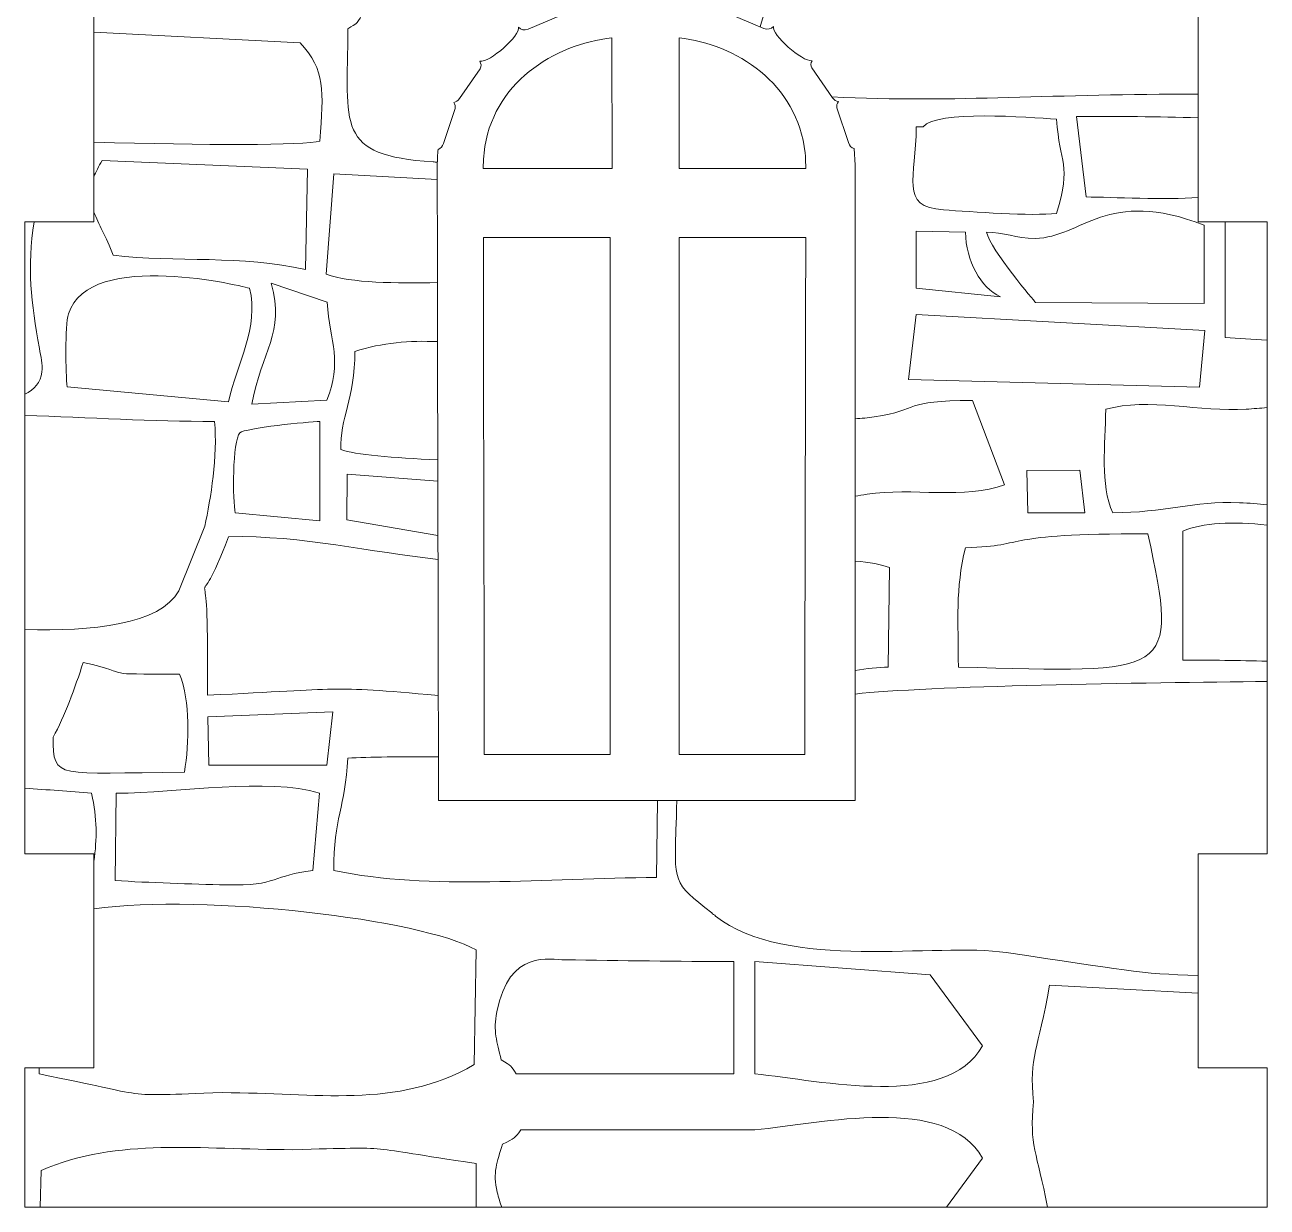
# Model space of a CAD drawing. Header units: millimetres. Extents: x 165 to 617, y -170 to 72.
# Drawn here: x 165.1 to 219.1, y -70 to -18.6 of the extents above; entities that cross this region are included whole.
import ezdxf

# ---------------------------------------------------------------- set-up
doc = ezdxf.new("R2010")
doc.units = ezdxf.units.MM
doc.header["$MEASUREMENT"] = 0
doc.layers.add('layer 1', color=7, linetype='Continuous')

msp = doc.modelspace()

# ---------------------------------------------------------------- linework, layer by layer
at = {"layer": 'layer 1', "color": 250, "lineweight": 9}
msp.add_open_spline([(165.1491, -70.0174), (165.1491, -70.0174), (219.1491, -70.0174), (219.1491, -70.0174), (219.1491, -70.0174), (219.1491, -70.0174), (219.1491, -63.9562), (219.1491, -63.9562), (219.1491, -63.9562), (219.1491, -63.9562), (216.1491, -63.9562), (216.1491, -63.9562), (216.1491, -63.9562), (216.1491, -63.9562), (216.1491, -54.6561), (216.1491, -54.6561), (216.1491, -54.6561), (216.1491, -54.6561), (219.1491, -54.6561), (219.1491, -54.6561), (219.1491, -54.6561), (219.1491, -54.6561), (219.1491, -27.1674), (219.1491, -27.1674), (219.1491, -27.1674), (219.1491, -27.1674), (216.1491, -27.1674), (216.1491, -27.1674), (216.1491, -27.1674), (216.1491, -27.1674), (216.1491, -17.8673), (216.1491, -17.8673), (216.1491, -17.8673), (216.1491, -17.8673), (219.1491, -17.8673), (219.1491, -17.8673), (219.1491, -17.8673), (219.1491, -17.8673), (219.1491, 8.6332), (219.1491, 8.6332), (219.1491, 8.6332), (219.1491, 8.6332), (216.1491, 8.6332), (216.1491, 8.6332), (216.1491, 8.6332), (216.1491, 8.6332), (216.1491, 17.9333), (216.1491, 17.9333), (216.1491, 17.9333), (216.1491, 17.9333), (219.1491, 17.9333), (219.1491, 17.9333), (219.1491, 17.9333), (219.1491, 17.9333), (219.1491, 24.9826), (219.1491, 24.9826), (219.1491, 24.9826), (219.1491, 24.9826), (213.149, 24.9826), (213.149, 24.9826), (213.149, 24.9826), (213.149, 24.9826), (213.149, 17.9826), (213.149, 17.9826), (213.149, 17.9826), (213.149, 17.9826), (207.149, 17.9826), (207.149, 17.9826), (207.149, 17.9826), (207.149, 17.9826), (207.149, 24.9826), (207.149, 24.9826), (207.149, 24.9826), (207.149, 24.9826), (201.149, 24.9826), (201.149, 24.9826), (201.149, 24.9826), (201.149, 24.9826), (201.149, 17.9826), (201.149, 17.9826), (201.149, 17.9826), (201.149, 17.9826), (195.149, 17.9826), (195.149, 17.9826), (195.149, 17.9826), (195.149, 17.9826), (195.149, 24.9826), (195.149, 24.9826), (195.149, 24.9826), (195.149, 24.9826), (189.149, 24.9826), (189.149, 24.9826), (189.149, 24.9826), (189.149, 24.9826), (189.149, 17.9826), (189.149, 17.9826), (189.149, 17.9826), (189.149, 17.9826), (183.149, 17.9826), (183.149, 17.9826), (183.149, 17.9826), (183.149, 17.9826), (183.149, 24.9826), (183.149, 24.9826), (183.149, 24.9826), (183.149, 24.9826), (177.149, 24.9826), (177.149, 24.9826), (177.149, 24.9826), (177.149, 24.9826), (177.149, 17.9826), (177.149, 17.9826), (177.149, 17.9826), (177.149, 17.9826), (171.149, 17.9826), (171.149, 17.9826), (171.149, 17.9826), (171.149, 17.9826), (171.149, 24.9826), (171.149, 24.9826), (171.149, 24.9826), (171.149, 24.9826), (165.1491, 24.9826), (165.1491, 24.9826), (165.1491, 24.9826), (165.1491, 24.9826), (165.1491, 17.9333), (165.1491, 17.9333), (165.1491, 17.9333), (165.1491, 17.9333), (168.1491, 17.9333), (168.1491, 17.9333), (168.1491, 17.9333), (168.1491, 17.9333), (168.1491, 8.6332), (168.1491, 8.6332), (168.1491, 8.6332), (168.1491, 8.6332), (165.1491, 8.6332), (165.1491, 8.6332), (165.1491, 8.6332), (165.1491, 8.6332), (165.1491, -17.8673), (165.1491, -17.8673), (165.1491, -17.8673), (165.1491, -17.8673), (168.1491, -17.8673), (168.1491, -17.8673), (168.1491, -17.8673), (168.1491, -17.8673), (168.1491, -27.1674), (168.1491, -27.1674), (168.1491, -27.1674), (168.1491, -27.1674), (165.1491, -27.1674), (165.1491, -27.1674), (165.1491, -27.1674), (165.1491, -27.1674), (165.1491, -54.6561), (165.1491, -54.6561), (165.1491, -54.6561), (165.1491, -54.6561), (168.1491, -54.6561), (168.1491, -54.6561), (168.1491, -54.6561), (168.1491, -54.6561), (168.1491, -63.9562), (168.1491, -63.9562), (168.1491, -63.9562), (168.1491, -63.9562), (165.1491, -63.9562), (165.1491, -63.9562), (165.1491, -63.9562), (165.1491, -63.9562), (165.1491, -70.0174), (165.1491, -70.0174)], degree=3, knots=[0, 0, 0, 0, 0.0222222, 0.0222222, 0.0222222, 0.0222222, 0.0444444, 0.0444444, 0.0444444, 0.0444444, 0.0666667, 0.0666667, 0.0666667, 0.0666667, 0.0888889, 0.0888889, 0.0888889, 0.0888889, 0.1111111, 0.1111111, 0.1111111, 0.1111111, 0.1333333, 0.1333333, 0.1333333, 0.1333333, 0.1555556, 0.1555556, 0.1555556, 0.1555556, 0.1777778, 0.1777778, 0.1777778, 0.1777778, 0.2, 0.2, 0.2, 0.2, 0.2222222, 0.2222222, 0.2222222, 0.2222222, 0.2444444, 0.2444444, 0.2444444, 0.2444444, 0.2666667, 0.2666667, 0.2666667, 0.2666667, 0.2888889, 0.2888889, 0.2888889, 0.2888889, 0.3111111, 0.3111111, 0.3111111, 0.3111111, 0.3333333, 0.3333333, 0.3333333, 0.3333333, 0.3555556, 0.3555556, 0.3555556, 0.3555556, 0.3777778, 0.3777778, 0.3777778, 0.3777778, 0.4, 0.4, 0.4, 0.4, 0.4222222, 0.4222222, 0.4222222, 0.4222222, 0.4444444, 0.4444444, 0.4444444, 0.4444444, 0.4666667, 0.4666667, 0.4666667, 0.4666667, 0.4888889, 0.4888889, 0.4888889, 0.4888889, 0.5111111, 0.5111111, 0.5111111, 0.5111111, 0.5333333, 0.5333333, 0.5333333, 0.5333333, 0.5555556, 0.5555556, 0.5555556, 0.5555556, 0.5777778, 0.5777778, 0.5777778, 0.5777778, 0.6, 0.6, 0.6, 0.6, 0.6222222, 0.6222222, 0.6222222, 0.6222222, 0.6444444, 0.6444444, 0.6444444, 0.6444444, 0.6666667, 0.6666667, 0.6666667, 0.6666667, 0.6888889, 0.6888889, 0.6888889, 0.6888889, 0.7111111, 0.7111111, 0.7111111, 0.7111111, 0.7333333, 0.7333333, 0.7333333, 0.7333333, 0.7555556, 0.7555556, 0.7555556, 0.7555556, 0.7777778, 0.7777778, 0.7777778, 0.7777778, 0.8, 0.8, 0.8, 0.8, 0.8222222, 0.8222222, 0.8222222, 0.8222222, 0.8444444, 0.8444444, 0.8444444, 0.8444444, 0.8666667, 0.8666667, 0.8666667, 0.8666667, 0.8888889, 0.8888889, 0.8888889, 0.8888889, 0.9111111, 0.9111111, 0.9111111, 0.9111111, 0.9333333, 0.9333333, 0.9333333, 0.9333333, 0.9555556, 0.9555556, 0.9555556, 0.9555556, 1, 1, 1, 1], dxfattribs=at)
at = {"layer": 'layer 1', "color": 177, "lineweight": 9}
for points, knots in [([(200.2325, -21.7335), (205.6839, -22.0011), (209.9805, -21.5875), (216.1491, -21.617), (216.1491, -21.617), (216.1491, -21.617), (216.1491, -18.0858), (216.1491, -18.0858), (216.1491, -18.0858), (215.0386, -18.0833), (213.8669, -18.1082), (212.4376, -18.1148), (212.4376, -18.1148), (209.5674, -18.1263), (208.4016, -16.8186), (205.4249, -17.0218), (205.4249, -17.0218), (202.8681, -17.1957), (200.2265, -17.0408), (197.7948, -17.2456), (197.7948, -17.2456), (197.4456, -17.6573), (197.2313, -18.1452), (197.1172, -18.6893)], [0, 0, 0, 0, 0.1428571, 0.1428571, 0.1428571, 0.1428571, 0.2857143, 0.2857143, 0.2857143, 0.2857143, 0.4285714, 0.4285714, 0.4285714, 0.4285714, 0.5714286, 0.5714286, 0.5714286, 0.5714286, 0.7142857, 0.7142857, 0.7142857, 0.7142857, 1, 1, 1, 1]), ([(201.1943, -23.9819), (201.0822, -23.9486), (200.9905, -23.8537), (200.9472, -23.7219), (200.9472, -23.7219), (200.9472, -23.7219), (200.4505, -22.2085), (200.4505, -22.2085), (200.4505, -22.2085), (200.4175, -22.1082), (200.4489, -22.0167), (200.5124, -21.9429), (200.5124, -21.9429), (200.4153, -21.9275), (200.3255, -21.8678), (200.2606, -21.7741), (200.2606, -21.7741), (200.2606, -21.7741), (199.3633, -20.4771), (199.3633, -20.4771), (199.3633, -20.4771), (199.2953, -20.3788), (199.3103, -20.2652), (199.3661, -20.1633), (199.3661, -20.1633), (198.9391, -20.2113), (197.5986, -19.0268), (197.6879, -18.677), (197.6879, -18.677), (197.5805, -18.7919), (197.4253, -18.819), (197.2776, -18.7568), (197.2776, -18.7568), (197.2776, -18.7568), (195.8608, -18.1607), (195.8608, -18.1607), (195.8608, -18.1607), (195.7199, -18.1014), (195.6837, -17.9389), (195.711, -17.767), (195.711, -17.767), (195.4622, -18.0602), (193.6912, -17.7596), (193.6352, -17.4716), (193.6352, -17.4716), (193.5648, -17.5795), (193.4556, -17.6504), (193.32, -17.6493), (193.32, -17.6493), (193.32, -17.6493), (190.9325, -17.6303), (190.9325, -17.6303), (190.9325, -17.6303), (190.8249, -17.6294), (190.7349, -17.5848), (190.6649, -17.5104), (190.6649, -17.5104), (190.6071, -17.797), (188.8361, -18.0978), (188.5856, -17.794), (188.5856, -17.794), (188.6177, -17.9616), (188.5848, -18.1363), (188.4375, -18.1982), (188.4375, -18.1982), (188.4375, -18.1982), (187.0207, -18.7943), (187.0207, -18.7943), (187.0207, -18.7943), (186.865, -18.8598), (186.7011, -18.8262), (186.6022, -18.7051), (186.6022, -18.7051), (186.6997, -19.0642), (185.359, -20.2488), (184.9255, -20.1894), (184.9255, -20.1894), (184.9852, -20.2853), (185.0082, -20.4088), (184.935, -20.5146), (184.935, -20.5146), (184.935, -20.5146), (184.0377, -21.8116), (184.0377, -21.8116), (184.0377, -21.8116), (183.9769, -21.8995), (183.8941, -21.9575), (183.795, -21.9787), (183.795, -21.9787), (183.8494, -22.0542), (183.8808, -22.1457), (183.8478, -22.246), (183.8478, -22.246), (183.8478, -22.246), (183.3511, -23.7594), (183.3511, -23.7594), (183.3511, -23.7594), (183.3083, -23.8898), (183.2181, -23.9841), (183.1086, -24.0179), (183.1086, -24.0179), (183.0904, -24.2429), (183.0783, -24.474), (183.0783, -24.7092), (183.0783, -24.7092), (183.0783, -33.9135), (183.1245, -43.1269), (183.1245, -52.3345), (183.1245, -52.3345), (183.1245, -52.3345), (201.2345, -52.3345), (201.2345, -52.3345), (201.2345, -52.3345), (201.2345, -52.3345), (201.2345, -24.7092), (201.2345, -24.7092), (201.2345, -24.7092), (201.2345, -24.7092), (201.1943, -23.9819), (201.1943, -23.9819)], [0, 0, 0, 0, 0.0322581, 0.0322581, 0.0322581, 0.0322581, 0.0645161, 0.0645161, 0.0645161, 0.0645161, 0.0967742, 0.0967742, 0.0967742, 0.0967742, 0.1290323, 0.1290323, 0.1290323, 0.1290323, 0.1612903, 0.1612903, 0.1612903, 0.1612903, 0.1935484, 0.1935484, 0.1935484, 0.1935484, 0.2258065, 0.2258065, 0.2258065, 0.2258065, 0.2580645, 0.2580645, 0.2580645, 0.2580645, 0.2903226, 0.2903226, 0.2903226, 0.2903226, 0.3225806, 0.3225806, 0.3225806, 0.3225806, 0.3548387, 0.3548387, 0.3548387, 0.3548387, 0.3870968, 0.3870968, 0.3870968, 0.3870968, 0.4193548, 0.4193548, 0.4193548, 0.4193548, 0.4516129, 0.4516129, 0.4516129, 0.4516129, 0.483871, 0.483871, 0.483871, 0.483871, 0.516129, 0.516129, 0.516129, 0.516129, 0.5483871, 0.5483871, 0.5483871, 0.5483871, 0.5806452, 0.5806452, 0.5806452, 0.5806452, 0.6129032, 0.6129032, 0.6129032, 0.6129032, 0.6451613, 0.6451613, 0.6451613, 0.6451613, 0.6774194, 0.6774194, 0.6774194, 0.6774194, 0.7096774, 0.7096774, 0.7096774, 0.7096774, 0.7419355, 0.7419355, 0.7419355, 0.7419355, 0.7741935, 0.7741935, 0.7741935, 0.7741935, 0.8064516, 0.8064516, 0.8064516, 0.8064516, 0.8387097, 0.8387097, 0.8387097, 0.8387097, 0.8709677, 0.8709677, 0.8709677, 0.8709677, 0.9032258, 0.9032258, 0.9032258, 0.9032258, 0.9354839, 0.9354839, 0.9354839, 0.9354839, 1, 1, 1, 1]), ([(188.5284, -18.1311), (185.1224, -17.9348), (180.7798, -18.1267), (179.8, -18.1606), (179.8, -18.1606), (179.5489, -18.634), (179.5803, -18.5151), (179.1882, -18.7724), (179.1882, -18.7724), (179.1882, -23.048), (178.6122, -24.2718), (182.8988, -24.5628), (182.8988, -24.5628), (182.9542, -24.5666), (183.0147, -24.5701), (183.0796, -24.5733)], [0, 0, 0, 0, 0.2, 0.2, 0.2, 0.2, 0.4, 0.4, 0.4, 0.4, 0.6, 0.6, 0.6, 0.6, 1, 1, 1, 1]), ([(168.1491, -23.7054), (172.9455, -23.8364), (177.3323, -23.8553), (177.9714, -23.6539), (177.9714, -23.6539), (178.1366, -21.4383), (178.2134, -20.5953), (177.1203, -19.3807), (177.1203, -19.3807), (177.1203, -19.3807), (168.1491, -18.924), (168.1491, -18.924), (168.1491, -18.924), (168.1491, -18.924), (168.1491, -23.7054), (168.1491, -23.7054)], [0, 0, 0, 0, 0.2, 0.2, 0.2, 0.2, 0.4, 0.4, 0.4, 0.4, 0.6, 0.6, 0.6, 0.6, 1, 1, 1, 1]), ([(204.2004, -23.0411), (204.2004, -23.0411), (203.8956, -23.0418), (203.8956, -23.0418), (203.8956, -23.0418), (203.8956, -25.2388), (203.129, -26.5189), (205.0809, -26.6485), (205.0809, -26.6485), (206.298, -26.7296), (208.9304, -26.9314), (209.9976, -26.802), (209.9976, -26.802), (210.6569, -24.6342), (210.1204, -24.6645), (209.9976, -22.7064), (209.9976, -22.7064), (208.7723, -22.6229), (204.7516, -22.3011), (204.2004, -23.0411)], [0, 0, 0, 0, 0.1666667, 0.1666667, 0.1666667, 0.1666667, 0.3333333, 0.3333333, 0.3333333, 0.3333333, 0.5, 0.5, 0.5, 0.5, 0.6666667, 0.6666667, 0.6666667, 0.6666667, 1, 1, 1, 1]), ([(211.2811, -26.0883), (212.4098, -26.0935), (214.7692, -26.2351), (216.1491, -26.1001), (216.1491, -26.1001), (216.1491, -26.1001), (216.1491, -22.6442), (216.1491, -22.6442), (216.1491, -22.6442), (214.403, -22.5913), (212.6404, -22.5809), (210.8684, -22.5878), (210.8684, -22.5878), (210.8684, -22.5878), (211.2811, -26.0883), (211.2811, -26.0883)], [0, 0, 0, 0, 0.2, 0.2, 0.2, 0.2, 0.4, 0.4, 0.4, 0.4, 0.6, 0.6, 0.6, 0.6, 1, 1, 1, 1]), ([(168.9865, -28.6185), (171.7037, -28.9496), (174.6201, -28.6007), (177.3424, -29.2443), (177.3424, -29.2443), (177.3424, -29.2443), (177.4292, -24.8727), (177.4292, -24.8727), (177.4292, -24.8727), (177.4292, -24.8727), (168.5143, -24.5027), (168.5143, -24.5027), (168.5143, -24.5027), (168.3517, -24.7632), (168.2325, -24.9959), (168.1491, -25.2097), (168.1491, -25.2097), (168.1491, -25.2097), (168.1491, -26.7468), (168.1491, -26.7468), (168.1491, -26.7468), (168.3428, -27.2589), (168.6836, -27.8091), (168.9865, -28.6185)], [0, 0, 0, 0, 0.1428571, 0.1428571, 0.1428571, 0.1428571, 0.2857143, 0.2857143, 0.2857143, 0.2857143, 0.4285714, 0.4285714, 0.4285714, 0.4285714, 0.5714286, 0.5714286, 0.5714286, 0.5714286, 0.7142857, 0.7142857, 0.7142857, 0.7142857, 1, 1, 1, 1]), ([(183.0784, -25.3344), (183.0784, -25.3344), (178.5852, -25.0781), (178.5852, -25.0781), (178.5852, -25.0781), (178.5852, -25.0781), (178.2501, -29.4493), (178.2501, -29.4493), (178.2501, -29.4493), (179.3239, -29.8358), (181.2988, -29.8476), (183.0824, -29.8094)], [0, 0, 0, 0, 0.25, 0.25, 0.25, 0.25, 0.5, 0.5, 0.5, 0.5, 1, 1, 1, 1]), ([(206.9457, -27.618), (207.1443, -28.4045), (209.0536, -30.6587), (209.081, -30.6699), (209.081, -30.6699), (209.081, -30.6699), (216.4042, -30.7202), (216.4042, -30.7202), (216.4042, -30.7202), (216.4042, -30.7202), (216.4046, -27.3115), (216.4046, -27.3115), (216.4046, -27.3115), (212.1576, -25.6618), (211.1101, -27.8608), (209.0636, -27.8875), (209.0636, -27.8875), (208.234, -27.8983), (207.6979, -27.6126), (206.9457, -27.618)], [0, 0, 0, 0, 0.1666667, 0.1666667, 0.1666667, 0.1666667, 0.3333333, 0.3333333, 0.3333333, 0.3333333, 0.5, 0.5, 0.5, 0.5, 0.6666667, 0.6666667, 0.6666667, 0.6666667, 1, 1, 1, 1]), ([(165.1491, -34.6627), (165.5652, -34.4655), (165.8376, -34.1569), (165.8858, -33.6997), (165.8858, -33.6997), (165.9259, -33.3165), (165.8482, -33.0595), (165.7794, -32.6765), (165.7794, -32.6765), (165.4197, -30.6754), (165.239, -29.1568), (165.5479, -27.1674), (165.5479, -27.1674), (165.5479, -27.1674), (165.1491, -27.1674), (165.1491, -27.1674), (165.1491, -27.1674), (165.1491, -27.1674), (165.1491, -34.6627), (165.1491, -34.6627)], [0, 0, 0, 0, 0.1666667, 0.1666667, 0.1666667, 0.1666667, 0.3333333, 0.3333333, 0.3333333, 0.3333333, 0.5, 0.5, 0.5, 0.5, 0.6666667, 0.6666667, 0.6666667, 0.6666667, 1, 1, 1, 1]), ([(217.3168, -27.1674), (217.3168, -27.1674), (217.3168, -32.1947), (217.3168, -32.1947), (217.3168, -32.1947), (217.8912, -32.248), (218.5078, -32.287), (219.1491, -32.3111), (219.1491, -32.3111), (219.1491, -32.3111), (219.1491, -27.1674), (219.1491, -27.1674), (219.1491, -27.1674), (219.1491, -27.1674), (217.3168, -27.1674), (217.3168, -27.1674)], [0, 0, 0, 0, 0.2, 0.2, 0.2, 0.2, 0.4, 0.4, 0.4, 0.4, 0.6, 0.6, 0.6, 0.6, 1, 1, 1, 1]), ([(203.8956, -30.0597), (203.8956, -30.0597), (207.5538, -30.4317), (207.5538, -30.4317), (207.5538, -30.4317), (206.6887, -30.0317), (206.0655, -28.8681), (206.0324, -27.6141), (206.0324, -27.6141), (206.0324, -27.6141), (203.896, -27.5784), (203.896, -27.5784), (203.896, -27.5784), (203.896, -27.5784), (203.8956, -30.0597), (203.8956, -30.0597)], [0, 0, 0, 0, 0.2, 0.2, 0.2, 0.2, 0.4, 0.4, 0.4, 0.4, 0.6, 0.6, 0.6, 0.6, 1, 1, 1, 1]), ([(166.9875, -34.3476), (166.9875, -34.3476), (174.0008, -35.0021), (174.0008, -35.0021), (174.0008, -35.0021), (174.3712, -33.3042), (175.3374, -31.7632), (174.9208, -30.0567), (174.9208, -30.0567), (174.8539, -30.0234), (167.9316, -28.3036), (167.044, -31.1767), (167.044, -31.1767), (166.888, -31.6823), (166.9268, -33.7697), (166.9875, -34.3476)], [0, 0, 0, 0, 0.2, 0.2, 0.2, 0.2, 0.4, 0.4, 0.4, 0.4, 0.6, 0.6, 0.6, 0.6, 1, 1, 1, 1]), ([(175.0132, -35.0954), (175.0132, -35.0954), (178.2748, -34.9171), (178.2748, -34.9171), (178.2748, -34.9171), (178.9548, -33.2718), (178.4299, -32.4023), (178.2863, -30.6666), (178.2863, -30.6666), (178.2863, -30.6666), (175.8605, -29.8412), (175.8605, -29.8412), (175.8605, -29.8412), (176.4499, -32.0356), (175.4477, -32.7728), (175.0132, -35.0954)], [0, 0, 0, 0, 0.2, 0.2, 0.2, 0.2, 0.4, 0.4, 0.4, 0.4, 0.6, 0.6, 0.6, 0.6, 1, 1, 1, 1]), ([(203.5537, -34.0205), (203.5537, -34.0205), (216.2071, -34.3644), (216.2071, -34.3644), (216.2071, -34.3644), (216.2071, -34.3644), (216.4471, -31.8898), (216.4471, -31.8898), (216.4471, -31.8898), (216.4471, -31.8898), (203.8952, -31.2059), (203.8952, -31.2059), (203.8952, -31.2059), (203.8952, -31.2059), (203.5537, -34.0205), (203.5537, -34.0205)], [0, 0, 0, 0, 0.2, 0.2, 0.2, 0.2, 0.4, 0.4, 0.4, 0.4, 0.6, 0.6, 0.6, 0.6, 1, 1, 1, 1]), ([(183.087, -32.3789), (181.8855, -32.3244), (180.6851, -32.4236), (179.4934, -32.8018), (179.4934, -32.8018), (179.4934, -34.8702), (178.8381, -35.7118), (178.8849, -37.0737), (178.8849, -37.0737), (179.4996, -37.291), (181.1419, -37.4326), (183.0989, -37.5241)], [0, 0, 0, 0, 0.25, 0.25, 0.25, 0.25, 0.5, 0.5, 0.5, 0.5, 1, 1, 1, 1]), ([(201.2345, -39.0992), (201.3942, -39.071), (201.5673, -39.042), (201.7556, -39.0126), (201.7556, -39.0126), (203.6928, -38.7104), (206.0532, -39.2658), (207.7313, -38.599), (207.7313, -38.599), (207.7313, -38.599), (206.3386, -34.9369), (206.3386, -34.9369), (206.3386, -34.9369), (203.2494, -34.9369), (204.1431, -35.3392), (202.0705, -35.6546), (202.0705, -35.6546), (201.7974, -35.6962), (201.5179, -35.7208), (201.2345, -35.7338)], [0, 0, 0, 0, 0.1666667, 0.1666667, 0.1666667, 0.1666667, 0.3333333, 0.3333333, 0.3333333, 0.3333333, 0.5, 0.5, 0.5, 0.5, 0.6666667, 0.6666667, 0.6666667, 0.6666667, 1, 1, 1, 1]), ([(212.1329, -35.3212), (212.1141, -36.8769), (211.8792, -38.6095), (212.4363, -39.8206), (212.4363, -39.8206), (214.6439, -39.8206), (215.9463, -39.3065), (217.9404, -39.3817), (217.9404, -39.3817), (218.3728, -39.3979), (218.7751, -39.4344), (219.1491, -39.4817), (219.1491, -39.4817), (219.1491, -39.4817), (219.1491, -35.2495), (219.1491, -35.2495), (219.1491, -35.2495), (218.849, -35.2736), (218.5442, -35.2963), (218.2343, -35.3159), (218.2343, -35.3159), (216.2492, -35.4412), (213.9688, -34.8029), (212.1329, -35.3212)], [0, 0, 0, 0, 0.1428571, 0.1428571, 0.1428571, 0.1428571, 0.2857143, 0.2857143, 0.2857143, 0.2857143, 0.4285714, 0.4285714, 0.4285714, 0.4285714, 0.5714286, 0.5714286, 0.5714286, 0.5714286, 0.7142857, 0.7142857, 0.7142857, 0.7142857, 1, 1, 1, 1]), ([(165.1491, -44.8946), (168.0437, -44.9881), (171.0444, -44.691), (171.837, -43.2126), (171.837, -43.2126), (171.837, -43.2126), (172.9708, -40.3993), (172.9708, -40.3993), (172.9708, -40.3993), (173.2344, -39.1978), (173.531, -37.3594), (173.3958, -35.8519), (173.3958, -35.8519), (170.7085, -35.8519), (167.9344, -35.6781), (165.1491, -35.5866), (165.1491, -35.5866), (165.1491, -35.5866), (165.1491, -44.8946), (165.1491, -44.8946)], [0, 0, 0, 0, 0.1666667, 0.1666667, 0.1666667, 0.1666667, 0.3333333, 0.3333333, 0.3333333, 0.3333333, 0.5, 0.5, 0.5, 0.5, 0.6666667, 0.6666667, 0.6666667, 0.6666667, 1, 1, 1, 1]), ([(174.293, -39.8206), (174.293, -39.8206), (177.9709, -40.1738), (177.9709, -40.1738), (177.9709, -40.1738), (177.9709, -40.1738), (177.9677, -35.8524), (177.9677, -35.8524), (177.9677, -35.8524), (177.4817, -35.8603), (174.7008, -36.1366), (174.4973, -36.3424), (174.4973, -36.3424), (174.1568, -36.6864), (174.1884, -39.3422), (174.293, -39.8206)], [0, 0, 0, 0, 0.2, 0.2, 0.2, 0.2, 0.4, 0.4, 0.4, 0.4, 0.6, 0.6, 0.6, 0.6, 1, 1, 1, 1]), ([(183.1012, -38.4408), (183.1012, -38.4408), (179.153, -38.148), (179.153, -38.148), (179.153, -38.148), (179.153, -38.148), (179.1494, -40.1269), (179.1494, -40.1269), (179.1494, -40.1269), (179.1494, -40.1269), (183.1071, -40.8037), (183.1071, -40.8037)], [0, 0, 0, 0, 0.25, 0.25, 0.25, 0.25, 0.5, 0.5, 0.5, 0.5, 1, 1, 1, 1]), ([(208.7482, -39.8214), (208.7482, -39.8214), (211.2177, -39.8206), (211.2177, -39.8206), (211.2177, -39.8206), (211.2177, -39.8206), (211.0034, -37.975), (211.0034, -37.975), (211.0034, -37.975), (211.0034, -37.975), (208.6995, -37.9775), (208.6995, -37.9775), (208.6995, -37.9775), (208.6995, -37.9775), (208.7482, -39.8214), (208.7482, -39.8214)], [0, 0, 0, 0, 0.2, 0.2, 0.2, 0.2, 0.4, 0.4, 0.4, 0.4, 0.6, 0.6, 0.6, 0.6, 1, 1, 1, 1]), ([(215.4881, -40.6202), (215.4881, -40.6202), (215.4866, -46.226), (215.4866, -46.226), (215.4866, -46.226), (216.6904, -46.226), (217.9161, -46.2468), (219.1491, -46.2773), (219.1491, -46.2773), (219.1491, -46.2773), (219.1491, -40.3527), (219.1491, -40.3527), (219.1491, -40.3527), (217.6983, -40.204), (216.3268, -40.2405), (215.4881, -40.6202)], [0, 0, 0, 0, 0.2, 0.2, 0.2, 0.2, 0.4, 0.4, 0.4, 0.4, 0.6, 0.6, 0.6, 0.6, 1, 1, 1, 1]), ([(183.1096, -41.8476), (180.1597, -41.537), (177.2638, -40.8007), (174.0044, -40.8623), (174.0044, -40.8623), (172.4721, -44.9126), (173.0868, -41.0882), (173.0879, -45.6146), (173.0879, -45.6146), (173.0879, -45.6146), (173.0882, -47.7512), (173.0882, -47.7512), (173.0882, -47.7512), (179.2194, -47.4803), (178.0879, -47.3276), (183.1211, -47.7623)], [0, 0, 0, 0, 0.2, 0.2, 0.2, 0.2, 0.4, 0.4, 0.4, 0.4, 0.6, 0.6, 0.6, 0.6, 1, 1, 1, 1]), ([(206.0306, -41.3425), (205.5925, -43.1478), (205.7252, -44.4969), (205.7259, -46.531), (205.7259, -46.531), (214.9862, -46.7811), (215.3418, -47.0143), (213.9631, -40.7325), (213.9631, -40.7325), (207.2836, -40.7325), (208.979, -41.251), (206.0306, -41.3425)], [0, 0, 0, 0, 0.25, 0.25, 0.25, 0.25, 0.5, 0.5, 0.5, 0.5, 1, 1, 1, 1]), ([(201.2345, -46.6805), (201.7481, -46.5973), (202.2356, -46.5423), (202.6783, -46.531), (202.6783, -46.531), (202.6783, -46.531), (202.7295, -42.2079), (202.7295, -42.2079), (202.7295, -42.2079), (202.3914, -42.0631), (201.8759, -41.9726), (201.2345, -41.9232)], [0, 0, 0, 0, 0.25, 0.25, 0.25, 0.25, 0.5, 0.5, 0.5, 0.5, 1, 1, 1, 1]), ([(166.3772, -49.5801), (166.3772, -51.4823), (166.5418, -51.1245), (172.0892, -51.1052), (172.0892, -51.1052), (172.2887, -49.8051), (172.3475, -48.0209), (171.8709, -46.833), (171.8709, -46.833), (168.1816, -46.833), (170.104, -46.8777), (167.6852, -46.3283), (167.6852, -46.3283), (167.3279, -47.4408), (166.8772, -48.6721), (166.3772, -49.5801)], [0, 0, 0, 0, 0.2, 0.2, 0.2, 0.2, 0.4, 0.4, 0.4, 0.4, 0.6, 0.6, 0.6, 0.6, 1, 1, 1, 1]), ([(193.4852, -52.3345), (193.4793, -52.6436), (193.4738, -52.9471), (193.4645, -53.2361), (193.4645, -53.2361), (193.3773, -55.9632), (193.2824, -55.8664), (195.0037, -57.2218), (195.0037, -57.2218), (195.0549, -57.2621), (195.126, -57.3182), (195.1765, -57.3586), (195.1765, -57.3586), (198.1969, -59.7775), (204.8298, -58.5038), (207.8082, -58.9431), (207.8082, -58.9431), (212.8709, -59.6891), (213.6199, -59.8884), (216.1491, -59.9387), (216.1491, -59.9387), (216.1491, -59.9387), (216.1491, -54.6561), (216.1491, -54.6561), (216.1491, -54.6561), (216.1491, -54.6561), (219.1491, -54.6561), (219.1491, -54.6561), (219.1491, -54.6561), (219.1491, -54.6561), (219.1491, -47.1583), (219.1491, -47.1583), (219.1491, -47.1583), (213.7997, -47.2073), (204.2905, -47.3553), (201.2345, -47.7034)], [0, 0, 0, 0, 0.1, 0.1, 0.1, 0.1, 0.2, 0.2, 0.2, 0.2, 0.3, 0.3, 0.3, 0.3, 0.4, 0.4, 0.4, 0.4, 0.5, 0.5, 0.5, 0.5, 0.6, 0.6, 0.6, 0.6, 0.7, 0.7, 0.7, 0.7, 0.8, 0.8, 0.8, 0.8, 1, 1, 1, 1]), ([(173.1004, -48.7002), (173.1004, -48.7002), (173.1484, -50.8028), (173.1484, -50.8028), (173.1484, -50.8028), (173.1484, -50.8028), (178.2761, -50.8018), (178.2761, -50.8018), (178.2761, -50.8018), (178.2761, -50.8018), (178.5333, -48.4701), (178.5333, -48.4701), (178.5333, -48.4701), (178.5333, -48.4701), (173.1004, -48.7002), (173.1004, -48.7002)], [0, 0, 0, 0, 0.2, 0.2, 0.2, 0.2, 0.4, 0.4, 0.4, 0.4, 0.6, 0.6, 0.6, 0.6, 1, 1, 1, 1]), ([(183.1239, -50.4354), (181.5283, -50.4193), (180.1062, -50.4396), (179.1882, -50.4934), (179.1882, -50.4934), (179.0712, -52.6287), (178.5784, -53.0862), (178.5784, -55.3769), (178.5784, -55.3769), (182.7845, -56.2526), (187.7645, -55.713), (192.6126, -55.6805), (192.6126, -55.6805), (192.6126, -55.6805), (192.6456, -52.3345), (192.6456, -52.3345)], [0, 0, 0, 0, 0.2, 0.2, 0.2, 0.2, 0.4, 0.4, 0.4, 0.4, 0.6, 0.6, 0.6, 0.6, 1, 1, 1, 1]), ([(168.1491, -54.9824), (168.2894, -53.9859), (168.2953, -53.1326), (168.0509, -52.0202), (168.0509, -52.0202), (167.0925, -51.9375), (166.1237, -51.8624), (165.1491, -51.8024), (165.1491, -51.8024), (165.1491, -51.8024), (165.1491, -54.6561), (165.1491, -54.6561), (165.1491, -54.6561), (165.1491, -54.6561), (168.1491, -54.6561), (168.1491, -54.6561), (168.1491, -54.6561), (168.1491, -54.6561), (168.1491, -54.9824), (168.1491, -54.9824)], [0, 0, 0, 0, 0.1666667, 0.1666667, 0.1666667, 0.1666667, 0.3333333, 0.3333333, 0.3333333, 0.3333333, 0.5, 0.5, 0.5, 0.5, 0.6666667, 0.6666667, 0.6666667, 0.6666667, 1, 1, 1, 1]), ([(169.1223, -52.0202), (169.1223, -52.0202), (169.0727, -55.8156), (169.0727, -55.8156), (169.0727, -55.8156), (170.525, -55.9046), (172.4012, -55.9672), (173.8927, -56.0034), (173.8927, -56.0034), (176.1754, -56.0588), (175.9254, -55.5669), (177.6662, -55.3753), (177.6662, -55.3753), (177.6662, -55.3753), (177.9504, -52.0105), (177.9504, -52.0105), (177.9504, -52.0105), (175.7369, -51.3259), (171.8442, -52.0017), (169.1223, -52.0202)], [0, 0, 0, 0, 0.1666667, 0.1666667, 0.1666667, 0.1666667, 0.3333333, 0.3333333, 0.3333333, 0.3333333, 0.5, 0.5, 0.5, 0.5, 0.6666667, 0.6666667, 0.6666667, 0.6666667, 1, 1, 1, 1]), ([(165.7672, -63.9562), (165.7672, -63.9562), (165.7672, -64.2263), (165.7672, -64.2263), (165.7672, -64.2263), (170.8973, -65.2295), (169.0748, -65.2032), (173.7375, -65.0377), (173.7375, -65.0377), (177.8203, -65.0377), (181.2919, -65.7693), (184.6818, -63.8202), (184.6818, -63.8202), (184.6818, -63.8202), (184.7665, -58.8289), (184.7665, -58.8289), (184.7665, -58.8289), (182.3975, -57.4912), (173.008, -56.3774), (168.1491, -57.0435), (168.1491, -57.0435), (168.1491, -57.0435), (168.1491, -63.9562), (168.1491, -63.9562), (168.1491, -63.9562), (168.1491, -63.9562), (165.7672, -63.9562), (165.7672, -63.9562)], [0, 0, 0, 0, 0.125, 0.125, 0.125, 0.125, 0.25, 0.25, 0.25, 0.25, 0.375, 0.375, 0.375, 0.375, 0.5, 0.5, 0.5, 0.5, 0.625, 0.625, 0.625, 0.625, 0.75, 0.75, 0.75, 0.75, 1, 1, 1, 1]), ([(185.8533, -63.6111), (186.3166, -63.8758), (186.281, -63.8569), (186.5105, -64.2229), (186.5105, -64.2229), (186.5105, -64.2229), (195.9679, -64.2225), (195.9679, -64.2225), (195.9679, -64.2225), (195.9679, -64.2225), (195.9675, -59.3394), (195.9675, -59.3394), (195.9675, -59.3394), (193.5448, -59.3394), (191.0614, -59.2897), (188.6202, -59.2635), (188.6202, -59.2635), (187.9825, -59.2565), (186.2081, -58.768), (185.6645, -61.5237), (185.6645, -61.5237), (185.4984, -62.3664), (185.6628, -62.8127), (185.8533, -63.6111)], [0, 0, 0, 0, 0.1428571, 0.1428571, 0.1428571, 0.1428571, 0.2857143, 0.2857143, 0.2857143, 0.2857143, 0.4285714, 0.4285714, 0.4285714, 0.4285714, 0.5714286, 0.5714286, 0.5714286, 0.5714286, 0.7142857, 0.7142857, 0.7142857, 0.7142857, 1, 1, 1, 1]), ([(196.8798, -64.2229), (199.8123, -64.5118), (205.1937, -65.7958), (206.7821, -63.0012), (206.7821, -63.0012), (206.7821, -63.0012), (204.507, -59.9137), (204.507, -59.9137), (204.507, -59.9137), (204.507, -59.9137), (196.8809, -59.3275), (196.8809, -59.3275), (196.8809, -59.3275), (196.8809, -59.3275), (196.8798, -64.2229), (196.8798, -64.2229)], [0, 0, 0, 0, 0.2, 0.2, 0.2, 0.2, 0.4, 0.4, 0.4, 0.4, 0.6, 0.6, 0.6, 0.6, 1, 1, 1, 1]), ([(216.1491, -60.706), (216.1491, -60.706), (209.6924, -60.3633), (209.6924, -60.3633), (209.6924, -60.3633), (209.2, -63.2466), (208.7769, -63.4184), (208.9996, -65.4414), (208.9996, -65.4414), (208.7906, -67.3399), (209.1504, -67.608), (209.6025, -70.0174), (209.6025, -70.0174), (209.6025, -70.0174), (219.1491, -70.0174), (219.1491, -70.0174), (219.1491, -70.0174), (219.1491, -70.0174), (219.1491, -63.9562), (219.1491, -63.9562), (219.1491, -63.9562), (219.1491, -63.9562), (216.1491, -63.9562), (216.1491, -63.9562), (216.1491, -63.9562), (216.1491, -63.9562), (216.1491, -60.706), (216.1491, -60.706)], [0, 0, 0, 0, 0.125, 0.125, 0.125, 0.125, 0.25, 0.25, 0.25, 0.25, 0.375, 0.375, 0.375, 0.375, 0.5, 0.5, 0.5, 0.5, 0.625, 0.625, 0.625, 0.625, 0.75, 0.75, 0.75, 0.75, 1, 1, 1, 1]), ([(196.8798, -66.6597), (199.8123, -66.3708), (205.1937, -65.0868), (206.7821, -67.8814), (206.7821, -67.8814), (206.7821, -67.8814), (205.2081, -70.0174), (205.2081, -70.0174), (205.2081, -70.0174), (205.2081, -70.0174), (185.8885, -70.0174), (185.8885, -70.0174), (185.8885, -70.0174), (185.8084, -69.8215), (185.7378, -69.6032), (185.6792, -69.3589), (185.6792, -69.3589), (185.4775, -68.5162), (185.6772, -68.0699), (185.9087, -67.2715), (185.9087, -67.2715), (186.4723, -67.0068), (186.4286, -67.0258), (186.7078, -66.6597), (186.7078, -66.6597), (186.7078, -66.6597), (196.8798, -66.6601), (196.8798, -66.6601), (196.8798, -66.6601), (196.8798, -66.6601), (196.8798, -66.6597), (196.8798, -66.6597)], [0, 0, 0, 0, 0.1111111, 0.1111111, 0.1111111, 0.1111111, 0.2222222, 0.2222222, 0.2222222, 0.2222222, 0.3333333, 0.3333333, 0.3333333, 0.3333333, 0.4444444, 0.4444444, 0.4444444, 0.4444444, 0.5555556, 0.5555556, 0.5555556, 0.5555556, 0.6666667, 0.6666667, 0.6666667, 0.6666667, 0.7777778, 0.7777778, 0.7777778, 0.7777778, 1, 1, 1, 1]), ([(184.7665, -70.0174), (184.7665, -70.0174), (184.7665, -68.1187), (184.7665, -68.1187), (184.7665, -68.1187), (179.6362, -67.3762), (181.4587, -67.3959), (176.7962, -67.518), (176.7962, -67.518), (172.7132, -67.518), (169.2416, -66.9769), (165.8518, -68.4189), (165.8518, -68.4189), (165.8518, -68.4189), (165.8152, -70.0174), (165.8152, -70.0174), (165.8152, -70.0174), (165.8152, -70.0174), (184.7665, -70.0174), (184.7665, -70.0174)], [0, 0, 0, 0, 0.1666667, 0.1666667, 0.1666667, 0.1666667, 0.3333333, 0.3333333, 0.3333333, 0.3333333, 0.5, 0.5, 0.5, 0.5, 0.6666667, 0.6666667, 0.6666667, 0.6666667, 1, 1, 1, 1])]:
    msp.add_open_spline(points, degree=3, knots=knots, dxfattribs=at)
at = {"layer": 'layer 1', "color": 242, "lineweight": 9}
for points, knots in [([(190.6706, -19.1698), (188.1736, -19.4263), (185.4341, -21.1503), (185.1074, -24.1725), (185.1074, -24.1725), (185.0881, -24.3511), (185.0783, -24.5293), (185.0783, -24.7093), (185.0783, -24.7093), (185.0783, -24.7579), (185.0783, -24.8065), (185.0783, -24.8551), (185.0783, -24.8551), (185.0783, -24.8551), (190.6721, -24.8523), (190.6721, -24.8523), (190.6721, -24.8523), (190.6721, -24.8523), (190.6706, -19.1698), (190.6706, -19.1698)], [0, 0, 0, 0, 0.1666667, 0.1666667, 0.1666667, 0.1666667, 0.3333333, 0.3333333, 0.3333333, 0.3333333, 0.5, 0.5, 0.5, 0.5, 0.6666667, 0.6666667, 0.6666667, 0.6666667, 1, 1, 1, 1]), ([(193.586, -19.1698), (196.044, -19.4263), (198.7409, -21.1503), (199.0625, -24.1725), (199.0625, -24.1725), (199.0815, -24.3511), (199.0911, -24.5293), (199.0911, -24.7093), (199.0911, -24.7093), (199.0911, -24.7579), (199.0911, -24.8065), (199.0911, -24.8551), (199.0911, -24.8551), (199.0911, -24.8551), (193.5845, -24.8523), (193.5845, -24.8523), (193.5845, -24.8523), (193.5845, -24.8523), (193.586, -19.1698), (193.586, -19.1698)], [0, 0, 0, 0, 0.1666667, 0.1666667, 0.1666667, 0.1666667, 0.3333333, 0.3333333, 0.3333333, 0.3333333, 0.5, 0.5, 0.5, 0.5, 0.6666667, 0.6666667, 0.6666667, 0.6666667, 1, 1, 1, 1]), ([(190.5845, -50.3345), (190.5845, -50.3345), (190.5845, -27.8523), (190.5845, -27.8523), (190.5845, -27.8523), (190.5845, -27.8523), (185.0787, -27.8523), (185.0787, -27.8523), (185.0787, -27.8523), (185.0823, -35.3438), (185.1144, -42.8415), (185.1183, -50.3345), (185.1183, -50.3345), (185.1183, -50.3345), (190.5845, -50.3345), (190.5845, -50.3345)], [0, 0, 0, 0, 0.2, 0.2, 0.2, 0.2, 0.4, 0.4, 0.4, 0.4, 0.6, 0.6, 0.6, 0.6, 1, 1, 1, 1]), ([(193.5845, -50.3345), (193.5845, -50.3345), (193.5845, -27.8523), (193.5845, -27.8523), (193.5845, -27.8523), (193.5845, -27.8523), (199.0907, -27.8523), (199.0907, -27.8523), (199.0907, -27.8523), (199.0871, -35.3438), (199.055, -42.8415), (199.0511, -50.3345), (199.0511, -50.3345), (199.0511, -50.3345), (193.5845, -50.3345), (193.5845, -50.3345)], [0, 0, 0, 0, 0.2, 0.2, 0.2, 0.2, 0.4, 0.4, 0.4, 0.4, 0.6, 0.6, 0.6, 0.6, 1, 1, 1, 1])]:
    msp.add_open_spline(points, degree=3, knots=knots, dxfattribs=at)

doc.saveas('drawing.dxf')
